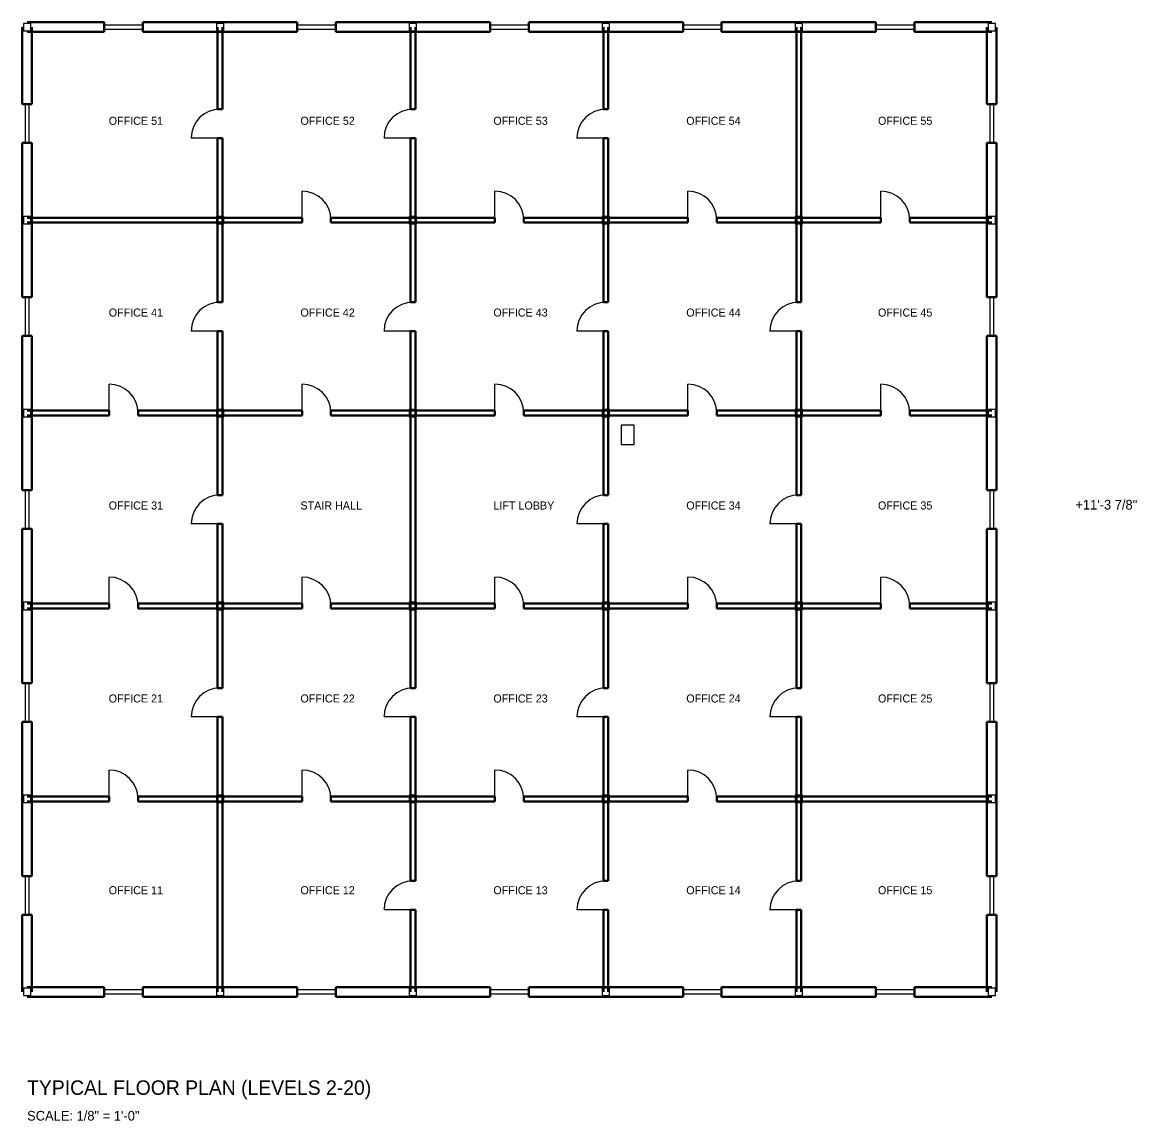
# Model space of a CAD drawing. Header units: inches. Extents: x -6 to 6388, y -158 to 2409.
# Drawn here: x 1648 to 3012, y -158 to 1187 of the extents above; entities that cross this region are included whole.
import ezdxf

# ---------------------------------------------------------------- set-up
doc = ezdxf.new("R2010")
doc.units = ezdxf.units.IN
for name, color, linetype in [('COLUMN', 5, 'CONTINUOUS'), ('DOOR', 3, 'CONTINUOUS'), ('SANITARY', 7, 'CONTINUOUS'), ('TEXT', 6, 'CONTINUOUS'), ('WALL', 4, 'CONTINUOUS'), ('WIND', 2, 'CONTINUOUS')]:
    doc.layers.add(name, color=color, linetype=linetype)

msp = doc.modelspace()

# ---------------------------------------------------------------- linework, layer by layer
at = {"layer": 'COLUMN'}
for points in [[(1649.0157, 1176.5748), (1658.0709, 1176.5748), (1658.0709, 1185.6299), (1649.0157, 1185.6299)], [(1885.2362, 1176.5748), (1894.2913, 1176.5748), (1894.2913, 1185.6299), (1885.2362, 1185.6299)], [(2121.4567, 1176.5748), (2130.5118, 1176.5748), (2130.5118, 1185.6299), (2121.4567, 1185.6299)], [(2357.6772, 1176.5748), (2366.7323, 1176.5748), (2366.7323, 1185.6299), (2357.6772, 1185.6299)], [(2593.8976, 1176.5748), (2602.9528, 1176.5748), (2602.9528, 1185.6299), (2593.8976, 1185.6299)], [(2830.1181, 1176.5748), (2839.1732, 1176.5748), (2839.1732, 1185.6299), (2830.1181, 1185.6299)], [(1649.0157, 940.3543), (1658.0709, 940.3543), (1658.0709, 949.4094), (1649.0157, 949.4094)], [(1885.2362, 940.3543), (1894.2913, 940.3543), (1894.2913, 949.4094), (1885.2362, 949.4094)], [(2121.4567, 940.3543), (2130.5118, 940.3543), (2130.5118, 949.4094), (2121.4567, 949.4094)], [(2357.6772, 940.3543), (2366.7323, 940.3543), (2366.7323, 949.4094), (2357.6772, 949.4094)], [(2593.8976, 940.3543), (2602.9528, 940.3543), (2602.9528, 949.4094), (2593.8976, 949.4094)], [(2830.1181, 940.3543), (2839.1732, 940.3543), (2839.1732, 949.4094), (2830.1181, 949.4094)], [(1649.0157, 704.1339), (1658.0709, 704.1339), (1658.0709, 713.189), (1649.0157, 713.189)], [(1885.2362, 704.1339), (1894.2913, 704.1339), (1894.2913, 713.189), (1885.2362, 713.189)], [(2121.4567, 704.1339), (2130.5118, 704.1339), (2130.5118, 713.189), (2121.4567, 713.189)], [(2357.6772, 704.1339), (2366.7323, 704.1339), (2366.7323, 713.189), (2357.6772, 713.189)], [(2593.8976, 704.1339), (2602.9528, 704.1339), (2602.9528, 713.189), (2593.8976, 713.189)], [(2830.1181, 704.1339), (2839.1732, 704.1339), (2839.1732, 713.189), (2830.1181, 713.189)], [(1649.0157, 467.9134), (1658.0709, 467.9134), (1658.0709, 476.9685), (1649.0157, 476.9685)], [(1885.2362, 467.9134), (1894.2913, 467.9134), (1894.2913, 476.9685), (1885.2362, 476.9685)], [(2121.4567, 467.9134), (2130.5118, 467.9134), (2130.5118, 476.9685), (2121.4567, 476.9685)], [(2357.6772, 467.9134), (2366.7323, 467.9134), (2366.7323, 476.9685), (2357.6772, 476.9685)], [(2593.8976, 467.9134), (2602.9528, 467.9134), (2602.9528, 476.9685), (2593.8976, 476.9685)], [(2830.1181, 467.9134), (2839.1732, 467.9134), (2839.1732, 476.9685), (2830.1181, 476.9685)], [(1649.0157, 231.6929), (1658.0709, 231.6929), (1658.0709, 240.748), (1649.0157, 240.748)], [(1885.2362, 231.6929), (1894.2913, 231.6929), (1894.2913, 240.748), (1885.2362, 240.748)], [(2121.4567, 231.6929), (2130.5118, 231.6929), (2130.5118, 240.748), (2121.4567, 240.748)], [(2357.6772, 231.6929), (2366.7323, 231.6929), (2366.7323, 240.748), (2357.6772, 240.748)], [(2593.8976, 231.6929), (2602.9528, 231.6929), (2602.9528, 240.748), (2593.8976, 240.748)], [(2830.1181, 231.6929), (2839.1732, 231.6929), (2839.1732, 240.748), (2830.1181, 240.748)], [(1649.0157, -4.5276), (1658.0709, -4.5276), (1658.0709, 4.5276), (1649.0157, 4.5276)], [(1885.2362, -4.5276), (1894.2913, -4.5276), (1894.2913, 4.5276), (1885.2362, 4.5276)], [(2121.4567, -4.5276), (2130.5118, -4.5276), (2130.5118, 4.5276), (2121.4567, 4.5276)], [(2357.6772, -4.5276), (2366.7323, -4.5276), (2366.7323, 4.5276), (2357.6772, 4.5276)], [(2593.8976, -4.5276), (2602.9528, -4.5276), (2602.9528, 4.5276), (2593.8976, 4.5276)], [(2830.1181, -4.5276), (2839.1732, -4.5276), (2839.1732, 4.5276), (2830.1181, 4.5276)]]:
    msp.add_lwpolyline(points, close=True, dxfattribs=at)
at = {"layer": 'DOOR'}
for p, q in [((1889.7638, 1045.2756), (1854.3307, 1045.2756)), ((2125.9843, 1045.2756), (2090.5512, 1045.2756)), ((2362.2047, 1045.2756), (2326.7717, 1045.2756)), ((1990.1575, 944.8819), (1990.1575, 980.315)), ((2226.378, 944.8819), (2226.378, 980.315)), ((2462.5984, 944.8819), (2462.5984, 980.315)), ((2698.8189, 944.8819), (2698.8189, 980.315)), ((1889.7638, 809.0551), (1854.3307, 809.0551)), ((2125.9843, 809.0551), (2090.5512, 809.0551)), ((2362.2047, 809.0551), (2326.7717, 809.0551)), ((2598.4252, 809.0551), (2562.9921, 809.0551)), ((1753.937, 708.6614), (1753.937, 744.0945)), ((1990.1575, 708.6614), (1990.1575, 744.0945)), ((2226.378, 708.6614), (2226.378, 744.0945)), ((2462.5984, 708.6614), (2462.5984, 744.0945)), ((2698.8189, 708.6614), (2698.8189, 744.0945)), ((1889.7638, 572.8346), (1854.3307, 572.8346)), ((2362.2047, 572.8346), (2326.7717, 572.8346)), ((2598.4252, 572.8346), (2562.9921, 572.8346)), ((1753.937, 472.4409), (1753.937, 507.874)), ((1990.1575, 472.4409), (1990.1575, 507.874)), ((2226.378, 472.4409), (2226.378, 507.874)), ((2462.5984, 472.4409), (2462.5984, 507.874)), ((2698.8189, 472.4409), (2698.8189, 507.874)), ((1889.7638, 336.6142), (1854.3307, 336.6142)), ((2125.9843, 336.6142), (2090.5512, 336.6142)), ((2362.2047, 336.6142), (2326.7717, 336.6142)), ((2598.4252, 336.6142), (2562.9921, 336.6142)), ((1753.937, 236.2205), (1753.937, 271.6535)), ((1990.1575, 236.2205), (1990.1575, 271.6535)), ((2226.378, 236.2205), (2226.378, 271.6535)), ((2462.5984, 236.2205), (2462.5984, 271.6535)), ((2125.9843, 100.3937), (2090.5512, 100.3937)), ((2362.2047, 100.3937), (2326.7717, 100.3937)), ((2598.4252, 100.3937), (2562.9921, 100.3937))]:
    msp.add_line(p, q, dxfattribs=at)
for centre, start, end in [((1889.7638, 1045.2756), 90, 180), ((2125.9843, 1045.2756), 90, 180), ((2362.2047, 1045.2756), 90, 180), ((1990.1575, 944.8819), 0, 90), ((2226.378, 944.8819), 0, 90), ((2462.5984, 944.8819), 0, 90), ((2698.8189, 944.8819), 0, 90), ((1889.7638, 809.0551), 90, 180), ((2125.9843, 809.0551), 90, 180), ((2362.2047, 809.0551), 90, 180), ((2598.4252, 809.0551), 90, 180), ((1753.937, 708.6614), 0, 90), ((1990.1575, 708.6614), 0, 90), ((2226.378, 708.6614), 0, 90), ((2462.5984, 708.6614), 0, 90), ((2698.8189, 708.6614), 0, 90), ((1889.7638, 572.8346), 90, 180), ((2362.2047, 572.8346), 90, 180), ((2598.4252, 572.8346), 90, 180), ((1753.937, 472.4409), 0, 90), ((1990.1575, 472.4409), 0, 90), ((2226.378, 472.4409), 0, 90), ((2462.5984, 472.4409), 0, 90), ((2698.8189, 472.4409), 0, 90), ((1889.7638, 336.6142), 90, 180), ((2125.9843, 336.6142), 90, 180), ((2362.2047, 336.6142), 90, 180), ((2598.4252, 336.6142), 90, 180), ((1753.937, 236.2205), 0, 90), ((1990.1575, 236.2205), 0, 90), ((2226.378, 236.2205), 0, 90), ((2462.5984, 236.2205), 0, 90), ((2125.9843, 100.3937), 90, 180), ((2362.2047, 100.3937), 90, 180), ((2598.4252, 100.3937), 90, 180)]:
    msp.add_arc(centre, 35.4331, start, end, dxfattribs=at)
at = {"layer": 'SANITARY'}
msp.add_lwpolyline([(2380.9055, 670.2756), (2396.6535, 670.2756), (2396.6535, 693.8976), (2380.9055, 693.8976)], close=True, dxfattribs=at)
at = {"layer": 'WALL', "lineweight": 50}
for p, q in [((1647.6378, 1086.6142), (1647.6378, 1181.1024)), ((1748.0315, 1187.0079), (1653.5433, 1187.0079)), ((1653.5433, 1175.1969), (1748.0315, 1175.1969)), ((1659.4488, 1181.1024), (1659.4488, 1086.6142)), ((1748.0315, 1175.1969), (1748.0315, 1187.0079)), ((1889.7638, 1187.0079), (1795.2756, 1187.0079)), ((1795.2756, 1175.1969), (1795.2756, 1187.0079)), ((1795.2756, 1175.1969), (1889.7638, 1175.1969)), ((1886.811, 1080.7087), (1886.811, 1181.1024)), ((1984.252, 1187.0079), (1889.7638, 1187.0079)), ((1889.7638, 1175.1969), (1984.252, 1175.1969)), ((1892.7165, 1181.1024), (1892.7165, 1080.7087)), ((1984.252, 1175.1969), (1984.252, 1187.0079)), ((2125.9843, 1187.0079), (2031.4961, 1187.0079)), ((2031.4961, 1175.1969), (2031.4961, 1187.0079)), ((2031.4961, 1175.1969), (2125.9843, 1175.1969)), ((2123.0315, 1080.7087), (2123.0315, 1181.1024)), ((2220.4724, 1187.0079), (2125.9843, 1187.0079)), ((2125.9843, 1175.1969), (2220.4724, 1175.1969)), ((2128.937, 1181.1024), (2128.937, 1080.7087)), ((2220.4724, 1175.1969), (2220.4724, 1187.0079)), ((2362.2047, 1187.0079), (2267.7165, 1187.0079)), ((2267.7165, 1175.1969), (2267.7165, 1187.0079)), ((2267.7165, 1175.1969), (2362.2047, 1175.1969)), ((2359.252, 1080.7087), (2359.252, 1181.1024)), ((2456.6929, 1187.0079), (2362.2047, 1187.0079)), ((2362.2047, 1175.1969), (2456.6929, 1175.1969)), ((2365.1575, 1181.1024), (2365.1575, 1080.7087)), ((2456.6929, 1175.1969), (2456.6929, 1187.0079)), ((2598.4252, 1187.0079), (2503.937, 1187.0079)), ((2503.937, 1175.1969), (2503.937, 1187.0079)), ((2503.937, 1175.1969), (2598.4252, 1175.1969)), ((2595.4724, 944.8819), (2595.4724, 1181.1024)), ((2692.9134, 1187.0079), (2598.4252, 1187.0079)), ((2598.4252, 1175.1969), (2692.9134, 1175.1969)), ((2601.378, 1181.1024), (2601.378, 944.8819)), ((2692.9134, 1175.1969), (2692.9134, 1187.0079)), ((2834.6457, 1187.0079), (2740.1575, 1187.0079)), ((2740.1575, 1175.1969), (2740.1575, 1187.0079)), ((2740.1575, 1175.1969), (2834.6457, 1175.1969)), ((2828.7402, 1086.6142), (2828.7402, 1181.1024)), ((2840.5512, 1181.1024), (2840.5512, 1086.6142)), ((1647.6378, 1086.6142), (1659.4488, 1086.6142)), ((1886.811, 1080.7087), (1892.7165, 1080.7087)), ((2123.0315, 1080.7087), (2128.937, 1080.7087)), ((2359.252, 1080.7087), (2365.1575, 1080.7087)), ((2828.7402, 1086.6142), (2840.5512, 1086.6142)), ((1647.6378, 944.8819), (1647.6378, 1039.3701)), ((1647.6378, 1039.3701), (1659.4488, 1039.3701)), ((1659.4488, 1039.3701), (1659.4488, 944.8819)), ((1886.811, 944.8819), (1886.811, 1045.2756)), ((1886.811, 1045.2756), (1892.7165, 1045.2756)), ((1892.7165, 1045.2756), (1892.7165, 944.8819)), ((2123.0315, 944.8819), (2123.0315, 1045.2756)), ((2123.0315, 1045.2756), (2128.937, 1045.2756)), ((2128.937, 1045.2756), (2128.937, 944.8819)), ((2359.252, 944.8819), (2359.252, 1045.2756)), ((2359.252, 1045.2756), (2365.1575, 1045.2756)), ((2365.1575, 1045.2756), (2365.1575, 944.8819)), ((2828.7402, 944.8819), (2828.7402, 1039.3701)), ((2828.7402, 1039.3701), (2840.5512, 1039.3701)), ((2840.5512, 1039.3701), (2840.5512, 944.8819)), ((1647.6378, 850.3937), (1647.6378, 944.8819)), ((1889.7638, 947.8346), (1653.5433, 947.8346)), ((1653.5433, 941.9291), (1889.7638, 941.9291)), ((1659.4488, 944.8819), (1659.4488, 850.3937)), ((1886.811, 844.4882), (1886.811, 944.8819)), ((1990.1575, 947.8346), (1889.7638, 947.8346)), ((1889.7638, 941.9291), (1990.1575, 941.9291)), ((1892.7165, 944.8819), (1892.7165, 844.4882)), ((1990.1575, 941.9291), (1990.1575, 947.8346)), ((2125.9843, 947.8346), (2025.5906, 947.8346)), ((2025.5906, 941.9291), (2025.5906, 947.8346)), ((2025.5906, 941.9291), (2125.9843, 941.9291)), ((2123.0315, 844.4882), (2123.0315, 944.8819)), ((2226.378, 947.8346), (2125.9843, 947.8346)), ((2125.9843, 941.9291), (2226.378, 941.9291)), ((2128.937, 944.8819), (2128.937, 844.4882)), ((2226.378, 941.9291), (2226.378, 947.8346)), ((2362.2047, 947.8346), (2261.811, 947.8346)), ((2261.811, 941.9291), (2261.811, 947.8346)), ((2261.811, 941.9291), (2362.2047, 941.9291)), ((2359.252, 844.4882), (2359.252, 944.8819)), ((2462.5984, 947.8346), (2362.2047, 947.8346)), ((2362.2047, 941.9291), (2462.5984, 941.9291)), ((2365.1575, 944.8819), (2365.1575, 844.4882)), ((2462.5984, 941.9291), (2462.5984, 947.8346)), ((2598.4252, 947.8346), (2498.0315, 947.8346)), ((2498.0315, 941.9291), (2498.0315, 947.8346)), ((2498.0315, 941.9291), (2598.4252, 941.9291)), ((2595.4724, 844.4882), (2595.4724, 944.8819)), ((2698.8189, 947.8346), (2598.4252, 947.8346)), ((2598.4252, 941.9291), (2698.8189, 941.9291)), ((2601.378, 944.8819), (2601.378, 844.4882)), ((2698.8189, 941.9291), (2698.8189, 947.8346)), ((2834.6457, 947.8346), (2734.252, 947.8346)), ((2734.252, 941.9291), (2734.252, 947.8346)), ((2734.252, 941.9291), (2834.6457, 941.9291)), ((2828.7402, 850.3937), (2828.7402, 944.8819)), ((2840.5512, 944.8819), (2840.5512, 850.3937)), ((1647.6378, 850.3937), (1659.4488, 850.3937)), ((2828.7402, 850.3937), (2840.5512, 850.3937)), ((1886.811, 844.4882), (1892.7165, 844.4882)), ((2123.0315, 844.4882), (2128.937, 844.4882)), ((2359.252, 844.4882), (2365.1575, 844.4882)), ((2595.4724, 844.4882), (2601.378, 844.4882)), ((1886.811, 708.6614), (1886.811, 809.0551)), ((1886.811, 809.0551), (1892.7165, 809.0551)), ((1892.7165, 809.0551), (1892.7165, 708.6614)), ((2123.0315, 708.6614), (2123.0315, 809.0551)), ((2123.0315, 809.0551), (2128.937, 809.0551)), ((2128.937, 809.0551), (2128.937, 708.6614)), ((2359.252, 708.6614), (2359.252, 809.0551)), ((2359.252, 809.0551), (2365.1575, 809.0551)), ((2365.1575, 809.0551), (2365.1575, 708.6614)), ((2595.4724, 708.6614), (2595.4724, 809.0551)), ((2595.4724, 809.0551), (2601.378, 809.0551)), ((2601.378, 809.0551), (2601.378, 708.6614)), ((1647.6378, 708.6614), (1647.6378, 803.1496)), ((1647.6378, 803.1496), (1659.4488, 803.1496)), ((1659.4488, 803.1496), (1659.4488, 708.6614)), ((2828.7402, 708.6614), (2828.7402, 803.1496)), ((2828.7402, 803.1496), (2840.5512, 803.1496)), ((2840.5512, 803.1496), (2840.5512, 708.6614)), ((1753.937, 711.6142), (1653.5433, 711.6142)), ((1753.937, 705.7087), (1753.937, 711.6142)), ((1889.7638, 711.6142), (1789.3701, 711.6142)), ((1789.3701, 705.7087), (1789.3701, 711.6142)), ((1990.1575, 711.6142), (1889.7638, 711.6142)), ((1990.1575, 705.7087), (1990.1575, 711.6142)), ((2125.9843, 711.6142), (2025.5906, 711.6142)), ((2025.5906, 705.7087), (2025.5906, 711.6142)), ((2226.378, 711.6142), (2125.9843, 711.6142)), ((2226.378, 705.7087), (2226.378, 711.6142)), ((2362.2047, 711.6142), (2261.811, 711.6142)), ((2261.811, 705.7087), (2261.811, 711.6142)), ((2462.5984, 711.6142), (2362.2047, 711.6142)), ((2462.5984, 705.7087), (2462.5984, 711.6142)), ((2598.4252, 711.6142), (2498.0315, 711.6142)), ((2498.0315, 705.7087), (2498.0315, 711.6142)), ((2698.8189, 711.6142), (2598.4252, 711.6142)), ((2698.8189, 705.7087), (2698.8189, 711.6142)), ((2834.6457, 711.6142), (2734.252, 711.6142)), ((2734.252, 705.7087), (2734.252, 711.6142)), ((1647.6378, 614.1732), (1647.6378, 708.6614)), ((1653.5433, 705.7087), (1753.937, 705.7087)), ((1659.4488, 708.6614), (1659.4488, 614.1732)), ((1789.3701, 705.7087), (1889.7638, 705.7087)), ((1886.811, 608.2677), (1886.811, 708.6614)), ((1889.7638, 705.7087), (1990.1575, 705.7087)), ((1892.7165, 708.6614), (1892.7165, 608.2677)), ((2025.5906, 705.7087), (2125.9843, 705.7087)), ((2123.0315, 472.4409), (2123.0315, 708.6614)), ((2125.9843, 705.7087), (2226.378, 705.7087)), ((2128.937, 708.6614), (2128.937, 472.4409)), ((2261.811, 705.7087), (2362.2047, 705.7087)), ((2359.252, 608.2677), (2359.252, 708.6614)), ((2362.2047, 705.7087), (2462.5984, 705.7087)), ((2365.1575, 708.6614), (2365.1575, 608.2677)), ((2498.0315, 705.7087), (2598.4252, 705.7087)), ((2595.4724, 608.2677), (2595.4724, 708.6614)), ((2598.4252, 705.7087), (2698.8189, 705.7087)), ((2601.378, 708.6614), (2601.378, 608.2677)), ((2734.252, 705.7087), (2834.6457, 705.7087)), ((2828.7402, 614.1732), (2828.7402, 708.6614)), ((2840.5512, 708.6614), (2840.5512, 614.1732)), ((1647.6378, 614.1732), (1659.4488, 614.1732)), ((2828.7402, 614.1732), (2840.5512, 614.1732)), ((1886.811, 608.2677), (1892.7165, 608.2677)), ((2359.252, 608.2677), (2365.1575, 608.2677)), ((2595.4724, 608.2677), (2601.378, 608.2677)), ((1647.6378, 472.4409), (1647.6378, 566.9291)), ((1647.6378, 566.9291), (1659.4488, 566.9291)), ((1659.4488, 566.9291), (1659.4488, 472.4409)), ((1886.811, 472.4409), (1886.811, 572.8346)), ((1886.811, 572.8346), (1892.7165, 572.8346)), ((1892.7165, 572.8346), (1892.7165, 472.4409)), ((2359.252, 472.4409), (2359.252, 572.8346)), ((2359.252, 572.8346), (2365.1575, 572.8346)), ((2365.1575, 572.8346), (2365.1575, 472.4409)), ((2595.4724, 472.4409), (2595.4724, 572.8346)), ((2595.4724, 572.8346), (2601.378, 572.8346)), ((2601.378, 572.8346), (2601.378, 472.4409)), ((2828.7402, 472.4409), (2828.7402, 566.9291)), ((2828.7402, 566.9291), (2840.5512, 566.9291)), ((2840.5512, 566.9291), (2840.5512, 472.4409)), ((1647.6378, 377.9528), (1647.6378, 472.4409)), ((1753.937, 475.3937), (1653.5433, 475.3937)), ((1653.5433, 469.4882), (1753.937, 469.4882)), ((1659.4488, 472.4409), (1659.4488, 377.9528)), ((1753.937, 469.4882), (1753.937, 475.3937)), ((1889.7638, 475.3937), (1789.3701, 475.3937)), ((1789.3701, 469.4882), (1789.3701, 475.3937)), ((1789.3701, 469.4882), (1889.7638, 469.4882)), ((1886.811, 372.0472), (1886.811, 472.4409)), ((1990.1575, 475.3937), (1889.7638, 475.3937)), ((1889.7638, 469.4882), (1990.1575, 469.4882)), ((1892.7165, 472.4409), (1892.7165, 372.0472)), ((1990.1575, 469.4882), (1990.1575, 475.3937)), ((2125.9843, 475.3937), (2025.5906, 475.3937)), ((2025.5906, 469.4882), (2025.5906, 475.3937)), ((2025.5906, 469.4882), (2125.9843, 469.4882)), ((2123.0315, 372.0472), (2123.0315, 472.4409)), ((2226.378, 475.3937), (2125.9843, 475.3937)), ((2125.9843, 469.4882), (2226.378, 469.4882)), ((2128.937, 472.4409), (2128.937, 372.0472)), ((2226.378, 469.4882), (2226.378, 475.3937)), ((2362.2047, 475.3937), (2261.811, 475.3937)), ((2261.811, 469.4882), (2261.811, 475.3937)), ((2261.811, 469.4882), (2362.2047, 469.4882)), ((2359.252, 372.0472), (2359.252, 472.4409)), ((2462.5984, 475.3937), (2362.2047, 475.3937)), ((2362.2047, 469.4882), (2462.5984, 469.4882)), ((2365.1575, 472.4409), (2365.1575, 372.0472)), ((2462.5984, 469.4882), (2462.5984, 475.3937)), ((2598.4252, 475.3937), (2498.0315, 475.3937)), ((2498.0315, 469.4882), (2498.0315, 475.3937)), ((2498.0315, 469.4882), (2598.4252, 469.4882)), ((2595.4724, 372.0472), (2595.4724, 472.4409)), ((2698.8189, 475.3937), (2598.4252, 475.3937)), ((2598.4252, 469.4882), (2698.8189, 469.4882)), ((2601.378, 472.4409), (2601.378, 372.0472)), ((2698.8189, 469.4882), (2698.8189, 475.3937)), ((2834.6457, 475.3937), (2734.252, 475.3937)), ((2734.252, 469.4882), (2734.252, 475.3937)), ((2734.252, 469.4882), (2834.6457, 469.4882)), ((2828.7402, 377.9528), (2828.7402, 472.4409)), ((2840.5512, 472.4409), (2840.5512, 377.9528)), ((1647.6378, 377.9528), (1659.4488, 377.9528)), ((1886.811, 372.0472), (1892.7165, 372.0472)), ((2123.0315, 372.0472), (2128.937, 372.0472)), ((2359.252, 372.0472), (2365.1575, 372.0472)), ((2595.4724, 372.0472), (2601.378, 372.0472)), ((2828.7402, 377.9528), (2840.5512, 377.9528)), ((1647.6378, 236.2205), (1647.6378, 330.7087)), ((1647.6378, 330.7087), (1659.4488, 330.7087)), ((1659.4488, 330.7087), (1659.4488, 236.2205)), ((1886.811, 236.2205), (1886.811, 336.6142)), ((1886.811, 336.6142), (1892.7165, 336.6142)), ((1892.7165, 336.6142), (1892.7165, 236.2205)), ((2123.0315, 236.2205), (2123.0315, 336.6142)), ((2123.0315, 336.6142), (2128.937, 336.6142)), ((2128.937, 336.6142), (2128.937, 236.2205)), ((2359.252, 236.2205), (2359.252, 336.6142)), ((2359.252, 336.6142), (2365.1575, 336.6142)), ((2365.1575, 336.6142), (2365.1575, 236.2205)), ((2595.4724, 236.2205), (2595.4724, 336.6142)), ((2595.4724, 336.6142), (2601.378, 336.6142)), ((2601.378, 336.6142), (2601.378, 236.2205)), ((2828.7402, 236.2205), (2828.7402, 330.7087)), ((2828.7402, 330.7087), (2840.5512, 330.7087)), ((2840.5512, 330.7087), (2840.5512, 236.2205)), ((1647.6378, 141.7323), (1647.6378, 236.2205)), ((1753.937, 239.1732), (1653.5433, 239.1732)), ((1653.5433, 233.2677), (1753.937, 233.2677)), ((1659.4488, 236.2205), (1659.4488, 141.7323)), ((1753.937, 233.2677), (1753.937, 239.1732)), ((1889.7638, 239.1732), (1789.3701, 239.1732)), ((1789.3701, 233.2677), (1789.3701, 239.1732)), ((1789.3701, 233.2677), (1889.7638, 233.2677)), ((1886.811, 0), (1886.811, 236.2205)), ((1990.1575, 239.1732), (1889.7638, 239.1732)), ((1889.7638, 233.2677), (1990.1575, 233.2677)), ((1892.7165, 236.2205), (1892.7165, 0)), ((1990.1575, 233.2677), (1990.1575, 239.1732)), ((2125.9843, 239.1732), (2025.5906, 239.1732)), ((2025.5906, 233.2677), (2025.5906, 239.1732)), ((2025.5906, 233.2677), (2125.9843, 233.2677)), ((2123.0315, 135.8268), (2123.0315, 236.2205)), ((2226.378, 239.1732), (2125.9843, 239.1732)), ((2125.9843, 233.2677), (2226.378, 233.2677)), ((2128.937, 236.2205), (2128.937, 135.8268)), ((2226.378, 233.2677), (2226.378, 239.1732)), ((2362.2047, 239.1732), (2261.811, 239.1732)), ((2261.811, 233.2677), (2261.811, 239.1732)), ((2261.811, 233.2677), (2362.2047, 233.2677)), ((2359.252, 135.8268), (2359.252, 236.2205)), ((2462.5984, 239.1732), (2362.2047, 239.1732)), ((2362.2047, 233.2677), (2462.5984, 233.2677)), ((2365.1575, 236.2205), (2365.1575, 135.8268)), ((2462.5984, 233.2677), (2462.5984, 239.1732)), ((2598.4252, 239.1732), (2498.0315, 239.1732)), ((2498.0315, 233.2677), (2498.0315, 239.1732)), ((2498.0315, 233.2677), (2598.4252, 233.2677)), ((2595.4724, 135.8268), (2595.4724, 236.2205)), ((2834.6457, 239.1732), (2598.4252, 239.1732)), ((2598.4252, 233.2677), (2834.6457, 233.2677)), ((2601.378, 236.2205), (2601.378, 135.8268)), ((2828.7402, 141.7323), (2828.7402, 236.2205)), ((2840.5512, 236.2205), (2840.5512, 141.7323)), ((1647.6378, 141.7323), (1659.4488, 141.7323)), ((2828.7402, 141.7323), (2840.5512, 141.7323)), ((2123.0315, 135.8268), (2128.937, 135.8268)), ((2359.252, 135.8268), (2365.1575, 135.8268)), ((2595.4724, 135.8268), (2601.378, 135.8268)), ((2123.0315, 0), (2123.0315, 100.3937)), ((2123.0315, 100.3937), (2128.937, 100.3937)), ((2128.937, 100.3937), (2128.937, 0)), ((2359.252, 0), (2359.252, 100.3937)), ((2359.252, 100.3937), (2365.1575, 100.3937)), ((2365.1575, 100.3937), (2365.1575, 0)), ((2595.4724, 0), (2595.4724, 100.3937)), ((2595.4724, 100.3937), (2601.378, 100.3937)), ((2601.378, 100.3937), (2601.378, 0)), ((1647.6378, 0), (1647.6378, 94.4882)), ((1647.6378, 94.4882), (1659.4488, 94.4882)), ((1659.4488, 94.4882), (1659.4488, 0)), ((2828.7402, 0), (2828.7402, 94.4882)), ((2828.7402, 94.4882), (2840.5512, 94.4882)), ((2840.5512, 94.4882), (2840.5512, 0)), ((1748.0315, 5.9055), (1653.5433, 5.9055)), ((1748.0315, -5.9055), (1748.0315, 5.9055)), ((1889.7638, 5.9055), (1795.2756, 5.9055)), ((1795.2756, -5.9055), (1795.2756, 5.9055)), ((1984.252, 5.9055), (1889.7638, 5.9055)), ((1984.252, -5.9055), (1984.252, 5.9055)), ((2125.9843, 5.9055), (2031.4961, 5.9055)), ((2031.4961, -5.9055), (2031.4961, 5.9055)), ((2220.4724, 5.9055), (2125.9843, 5.9055)), ((2220.4724, -5.9055), (2220.4724, 5.9055)), ((2362.2047, 5.9055), (2267.7165, 5.9055)), ((2267.7165, -5.9055), (2267.7165, 5.9055)), ((2456.6929, 5.9055), (2362.2047, 5.9055)), ((2456.6929, -5.9055), (2456.6929, 5.9055)), ((2598.4252, 5.9055), (2503.937, 5.9055)), ((2503.937, -5.9055), (2503.937, 5.9055)), ((2692.9134, 5.9055), (2598.4252, 5.9055)), ((2692.9134, -5.9055), (2692.9134, 5.9055)), ((2834.6457, 5.9055), (2740.1575, 5.9055)), ((2740.1575, -5.9055), (2740.1575, 5.9055)), ((1653.5433, -5.9055), (1748.0315, -5.9055)), ((1795.2756, -5.9055), (1889.7638, -5.9055)), ((1889.7638, -5.9055), (1984.252, -5.9055)), ((2031.4961, -5.9055), (2125.9843, -5.9055)), ((2125.9843, -5.9055), (2220.4724, -5.9055)), ((2267.7165, -5.9055), (2362.2047, -5.9055)), ((2362.2047, -5.9055), (2456.6929, -5.9055)), ((2503.937, -5.9055), (2598.4252, -5.9055)), ((2598.4252, -5.9055), (2692.9134, -5.9055)), ((2740.1575, -5.9055), (2834.6457, -5.9055))]:
    msp.add_line(p, q, dxfattribs=at)
at = {"layer": 'WIND'}
for points in [[(1748.0315, 1178.7402), (1795.2756, 1178.7402), (1795.2756, 1183.4646), (1748.0315, 1183.4646)], [(1984.252, 1178.7402), (2031.4961, 1178.7402), (2031.4961, 1183.4646), (1984.252, 1183.4646)], [(2220.4724, 1178.7402), (2267.7165, 1178.7402), (2267.7165, 1183.4646), (2220.4724, 1183.4646)], [(2456.6929, 1178.7402), (2503.937, 1178.7402), (2503.937, 1183.4646), (2456.6929, 1183.4646)], [(2692.9134, 1178.7402), (2740.1575, 1178.7402), (2740.1575, 1183.4646), (2692.9134, 1183.4646)], [(1651.1811, 1039.3701), (1655.9055, 1039.3701), (1655.9055, 1086.6142), (1651.1811, 1086.6142)], [(2832.2835, 1039.3701), (2837.0079, 1039.3701), (2837.0079, 1086.6142), (2832.2835, 1086.6142)], [(1651.1811, 803.1496), (1655.9055, 803.1496), (1655.9055, 850.3937), (1651.1811, 850.3937)], [(2832.2835, 803.1496), (2837.0079, 803.1496), (2837.0079, 850.3937), (2832.2835, 850.3937)], [(1651.1811, 566.9291), (1655.9055, 566.9291), (1655.9055, 614.1732), (1651.1811, 614.1732)], [(2832.2835, 566.9291), (2837.0079, 566.9291), (2837.0079, 614.1732), (2832.2835, 614.1732)], [(1651.1811, 330.7087), (1655.9055, 330.7087), (1655.9055, 377.9528), (1651.1811, 377.9528)], [(2832.2835, 330.7087), (2837.0079, 330.7087), (2837.0079, 377.9528), (2832.2835, 377.9528)], [(1651.1811, 94.4882), (1655.9055, 94.4882), (1655.9055, 141.7323), (1651.1811, 141.7323)], [(2832.2835, 94.4882), (2837.0079, 94.4882), (2837.0079, 141.7323), (2832.2835, 141.7323)], [(1748.0315, -2.3622), (1795.2756, -2.3622), (1795.2756, 2.3622), (1748.0315, 2.3622)], [(1984.252, -2.3622), (2031.4961, -2.3622), (2031.4961, 2.3622), (1984.252, 2.3622)], [(2220.4724, -2.3622), (2267.7165, -2.3622), (2267.7165, 2.3622), (2220.4724, 2.3622)], [(2456.6929, -2.3622), (2503.937, -2.3622), (2503.937, 2.3622), (2456.6929, 2.3622)], [(2692.9134, -2.3622), (2740.1575, -2.3622), (2740.1575, 2.3622), (2692.9134, 2.3622)]]:
    msp.add_lwpolyline(points, close=True, dxfattribs=at)

# ---------------------------------------------------------------- texts
at = {"layer": 'TEXT'}
for s, height, p in [('OFFICE 51', 9.8425, (1753.4449, 1061.5157)), ('OFFICE 52', 9.8425, (1988.189, 1061.5157)), ('OFFICE 53', 9.8425, (2224.4094, 1061.5157)), ('OFFICE 54', 9.8425, (2460.6299, 1061.5157)), ('OFFICE 55', 9.8425, (2695.374, 1061.5157)), ('OFFICE 41', 9.8425, (1753.4449, 826.7717)), ('OFFICE 42', 9.8425, (1988.189, 826.7717)), ('OFFICE 43', 9.8425, (2224.4094, 826.7717)), ('OFFICE 44', 9.8425, (2460.6299, 826.7717)), ('OFFICE 45', 9.8425, (2695.374, 826.7717)), ('OFFICE 31', 9.8425, (1753.4449, 590.5512)), ('STAIR HALL', 9.8425, (1988.189, 590.5512)), ('LIFT LOBBY', 9.8425, (2224.4094, 590.5512)), ('OFFICE 34', 9.8425, (2460.6299, 590.5512)), ('OFFICE 35', 9.8425, (2695.374, 590.5512)), ('+11\'-3 7/8"', 11.811, (2937.0079, 590.5512)), ('OFFICE 21', 9.8425, (1753.4449, 354.3307)), ('OFFICE 22', 9.8425, (1988.189, 354.3307)), ('OFFICE 23', 9.8425, (2224.4094, 354.3307)), ('OFFICE 24', 9.8425, (2460.6299, 354.3307)), ('OFFICE 25', 9.8425, (2695.374, 354.3307)), ('OFFICE 11', 9.8425, (1753.4449, 119.5866)), ('OFFICE 12', 9.8425, (1988.189, 119.5866)), ('OFFICE 13', 9.8425, (2224.4094, 119.5866)), ('OFFICE 14', 9.8425, (2460.6299, 119.5866)), ('OFFICE 15', 9.8425, (2695.374, 119.5866)), ('TYPICAL FLOOR PLAN (LEVELS 2-20)', 17.7165, (1653.5433, -125.9843)), ('SCALE: 1/8" = 1\'-0"', 11.811, (1653.5433, -157.4803))]:
    msp.add_text(s, height=height, dxfattribs=at).set_placement(p)

doc.saveas('drawing.dxf')
